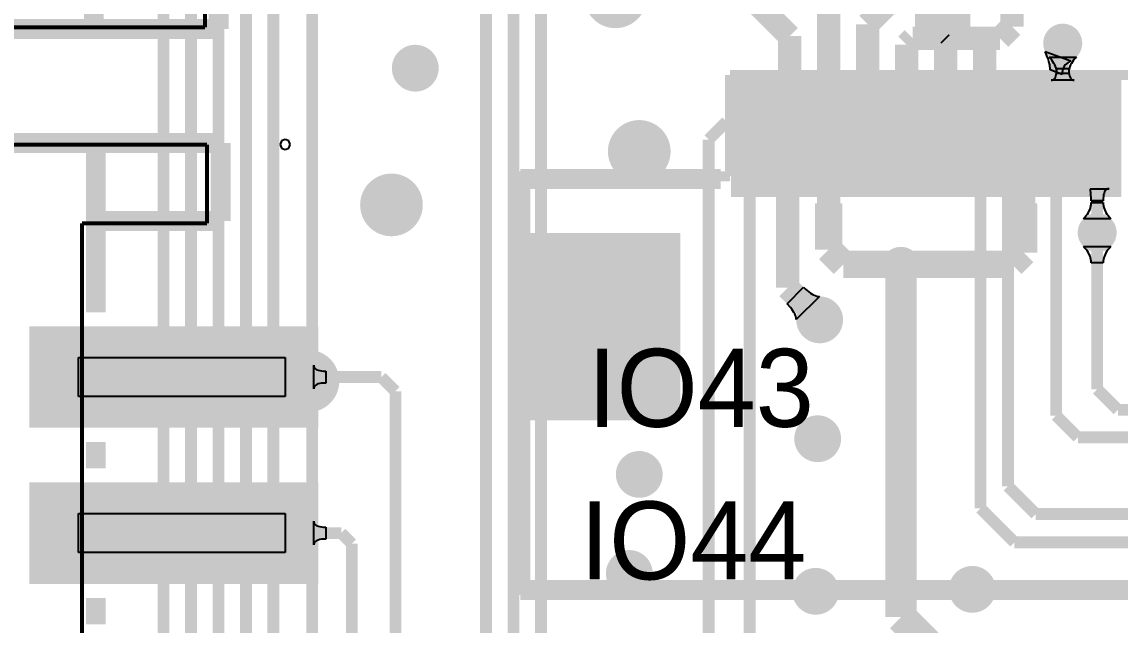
# Model space of a CAD drawing. Extents: x 53.3 to 135, y 28 to 125.4.
# Drawn here: x 81.88 to 95.95, y 66.83 to 74.56 of the extents above; entities that cross this region are included whole.
import ezdxf

# ---------------------------------------------------------------- set-up
doc = ezdxf.new("R2010")
doc.units = 0
doc.header["$MEASUREMENT"] = 0
for name, color, linetype in [('BOTTOMLAYER', 5, 'CONTINUOUS'), ('BOTTOMOVERLAY', 54, 'CONTINUOUS'), ('BOTTOMPASTE', 16, 'CONTINUOUS'), ('BOTTOMSOLDER', 6, 'CONTINUOUS'), ('MECHANICAL15', 56, 'CONTINUOUS'), ('MECHANICAL6', 56, 'CONTINUOUS'), ('MULTILAYER', 9, 'CONTINUOUS'), ('TOPLAYER', 1, 'CONTINUOUS'), ('TOPOVERLAY', 2, 'CONTINUOUS'), ('TOPPASTE', 8, 'CONTINUOUS'), ('TOPSOLDER', 216, 'CONTINUOUS')]:
    doc.layers.add(name, color=color, linetype=linetype)

msp = doc.modelspace()

# ---------------------------------------------------------------- linework, layer by layer
at = {"layer": 'BOTTOMLAYER'}
for p, q in [((95.058708, 74.087198), (95.039896, 74.106761)), ((95.039896, 74.106761), (95.389898, 74.106761)), ((95.075538, 74.067325), (95.058708, 74.087198)), ((95.090386, 74.047139), (95.075538, 74.067325)), ((95.103257, 74.026641), (95.090386, 74.047139)), ((95.114146, 74.005834), (95.103257, 74.026641)), ((95.326538, 74.026641), (95.315649, 74.005834)), ((95.339408, 74.047139), (95.326538, 74.026641)), ((95.354257, 74.067325), (95.339408, 74.047139)), ((95.371087, 74.087198), (95.354257, 74.067325)), ((95.389898, 74.106761), (95.371087, 74.087198)), ((95.123056, 73.984716), (95.114146, 74.005834)), ((95.129988, 73.963286), (95.123056, 73.984716)), ((95.127544, 73.865011), (95.13251, 73.884772)), ((95.134935, 73.941546), (95.129988, 73.963286)), ((95.13251, 73.884772), (95.136058, 73.907574)), ((95.137907, 73.919494), (95.134935, 73.941546)), ((95.136058, 73.907574), (95.138187, 73.933413)), ((95.138895, 73.897129), (95.137907, 73.919494)), ((95.138187, 73.933413), (95.138895, 73.962293)), ((95.138895, 73.962293), (95.290899, 73.962293)), ((95.290899, 73.897129), (95.138895, 73.897129)), ((95.290899, 73.962293), (95.291608, 73.933413)), ((95.291887, 73.919494), (95.290899, 73.897129)), ((95.291608, 73.933413), (95.293736, 73.907574)), ((95.294859, 73.941546), (95.291887, 73.919494)), ((95.293736, 73.907574), (95.297285, 73.884772)), ((95.299807, 73.963286), (95.294859, 73.941546)), ((95.297285, 73.884772), (95.30225, 73.865011)), ((95.306739, 73.984716), (95.299807, 73.963286)), ((95.315649, 74.005834), (95.306739, 73.984716)), ((95.067945, 73.810292), (95.081425, 73.811811)), ((95.361849, 73.810292), (95.067945, 73.810292)), ((95.081425, 73.811811), (95.093488, 73.816373)), ((95.093488, 73.816373), (95.10413, 73.823972)), ((95.10413, 73.823972), (95.113353, 73.834612)), ((95.113353, 73.834612), (95.121158, 73.848293)), ((95.121158, 73.848293), (95.127544, 73.865011)), ((95.30225, 73.865011), (95.308636, 73.848293)), ((95.308636, 73.848293), (95.316441, 73.834612)), ((95.316441, 73.834612), (95.325664, 73.823972)), ((95.325664, 73.823972), (95.336307, 73.816373)), ((95.336307, 73.816373), (95.348369, 73.811811)), ((95.348369, 73.811811), (95.361849, 73.810292)), ((95.567944, 72.416391), (95.808401, 72.419439)), ((95.570312, 72.414872), (95.567944, 72.416391)), ((95.572428, 72.41031), (95.570312, 72.414872)), ((95.580274, 72.293269), (95.572428, 72.41031)), ((95.73924, 72.343061), (95.73544, 72.319899)), ((95.744561, 72.363157), (95.73924, 72.343061)), ((95.751401, 72.380196), (95.744561, 72.363157)), ((95.75976, 72.394168), (95.751401, 72.380196)), ((95.769641, 72.40508), (95.75976, 72.394168)), ((95.78104, 72.412929), (95.769641, 72.40508)), ((95.793961, 72.417714), (95.78104, 72.412929)), ((95.808401, 72.419439), (95.793961, 72.417714)), ((95.57149, 72.178611), (95.576438, 72.200351)), ((95.576438, 72.200351), (95.57941, 72.222403)), ((95.57941, 72.222403), (95.580398, 72.244768)), ((95.580398, 72.264389), (95.580274, 72.293269)), ((95.732402, 72.264389), (95.580398, 72.264389)), ((95.580398, 72.244768), (95.732402, 72.244768)), ((95.733161, 72.293676), (95.732402, 72.264389)), ((95.732402, 72.244768), (95.73339, 72.222403)), ((95.73544, 72.319899), (95.733161, 72.293676)), ((95.73339, 72.222403), (95.736362, 72.200351)), ((95.736362, 72.200351), (95.74131, 72.178611)), ((95.481399, 72.035137), (95.50021, 72.0547)), ((95.50021, 72.0547), (95.51704, 72.074573)), ((95.51704, 72.074573), (95.531889, 72.094758)), ((95.531889, 72.094758), (95.544759, 72.115256)), ((95.544759, 72.115256), (95.555648, 72.136063)), ((95.555648, 72.136063), (95.564559, 72.157181)), ((95.564559, 72.157181), (95.57149, 72.178611)), ((95.74131, 72.178611), (95.748241, 72.157181)), ((95.748241, 72.157181), (95.757152, 72.136063)), ((95.757152, 72.136063), (95.768041, 72.115256)), ((95.768041, 72.115256), (95.780911, 72.094758)), ((95.780911, 72.094758), (95.79576, 72.074573)), ((95.79576, 72.074573), (95.81259, 72.0547)), ((95.81259, 72.0547), (95.831401, 72.035137)), ((95.831401, 72.035137), (95.481399, 72.035137)), ((91.683345, 70.943925), (91.895475, 71.156055)), ((91.895475, 71.156055), (91.918719, 71.13366)), ((91.918719, 71.13366), (91.963171, 71.095997)), ((91.963171, 71.095997), (91.98438, 71.080727)), ((91.98438, 71.080727), (92.004914, 71.067833)), ((92.004914, 71.067833), (92.024766, 71.057313)), ((92.024766, 71.057313), (92.043941, 71.049167)), ((91.725758, 70.898116), (91.683345, 70.943925)), ((92.0974, 71.038984), (91.800416, 70.742)), ((92.043941, 71.049167), (92.06244, 71.043399)), ((92.06244, 71.043399), (92.080258, 71.040003)), ((92.080258, 71.040003), (92.0974, 71.038984)), ((91.743403, 70.876229), (91.725758, 70.898116)), ((91.758673, 70.85502), (91.743403, 70.876229)), ((91.771567, 70.834486), (91.758673, 70.85502)), ((91.782087, 70.814634), (91.771567, 70.834486)), ((91.790233, 70.795459), (91.782087, 70.814634)), ((91.796001, 70.77696), (91.790233, 70.795459)), ((91.799397, 70.759142), (91.796001, 70.77696)), ((91.800416, 70.742), (91.799397, 70.759142))]:
    msp.add_line(p, q, dxfattribs=at)
for points, const_width in [([(83.693, 64.957998), (83.693, 85.4456)], 0.152001), ([(84.045001, 65.103799), (84.045001, 85.299799)], 0.152001), ([(84.397002, 65.2496), (84.397002, 85.153998)], 0.152001), ([(84.749002, 65.395401), (84.749002, 85.008197)], 0.152001), ([(85.101003, 65.541202), (85.101003, 84.862396)], 0.152001), ([(85.598, 65.5828), (85.598, 84.455)], 0.152001), ([(92.714877, 74.528477), (93.599, 75.4126)], 0.299999), ([(94.5642, 74.4982), (94.5642, 75.4634)], 0.299999), ([(91.008203, 75.082403), (91.714879, 74.375726)], 0.299999), ([(92.214878, 73.113341), (92.214878, 75.120322)], 0.299999), ([(92.714877, 73.113341), (92.714877, 74.528477)], 0.299999), ([(94.4118, 74.3458), (94.5642, 74.4982)], 0.299999), ([(91.714879, 73.113341), (91.714879, 74.375726)], 0.299999), ([(93.214876, 74.266476), (93.2942, 74.3458)], 0.299999), ([(93.2942, 74.3458), (93.7006, 74.3458)], 0.299999), ([(93.7006, 74.3458), (94.1324, 74.3458)], 0.299999), ([(93.714875, 73.113341), (93.714875, 74.331525)], 0.299999), ([(94.1324, 74.3458), (94.4118, 74.3458)], 0.299999), ([(93.214876, 73.113341), (93.214876, 74.266476)], 0.299999), ([(93.7006, 74.3458), (93.714875, 74.331525)], 0.152001), ([(94.1324, 74.3458), (94.214899, 74.263301)], 0.152001), ([(94.214899, 73.113341), (94.214899, 74.263301)], 0.299999), ([(95.214897, 73.113341), (95.214897, 74.285297)], 0.152001), ([(91.68988, 73.088343), (91.714879, 73.113341)], 0.299999), ([(91.68988, 71.14952), (91.68988, 73.088343)], 0.299999), ([(92.214878, 72.233013), (92.214878, 73.113341)], 0.299999), ([(94.714898, 72.233013), (94.714898, 73.113341)], 0.299999), ([(95.6564, 71.8566), (95.6564, 73.054845)], 0.152001), ([(92.214878, 71.640522), (92.214878, 72.233013)], 0.349999), ([(94.714898, 71.600898), (94.714898, 72.233013)], 0.349999), ([(92.214878, 71.640522), (92.4052, 71.4502)], 0.349999), ([(94.5642, 71.4502), (94.714898, 71.600898)], 0.349999), ([(92.4052, 71.4502), (94.5642, 71.4502)], 0.349999), ([(91.68988, 71.14952), (92.1004, 70.739)], 0.299999)]:
    msp.add_lwpolyline(points, dxfattribs=dict(at, const_width=const_width))
for points, const_width in [([(95.089899, 74.285297, 1), (95.339896, 74.285297, 1)], 0.249999), ([(86.7688, 73.9648, 1), (87.0688, 73.9648, 1)], 0.299999), ([(89.639, 72.898, 1), (89.939, 72.898, 1)], 0.299999), ([(86.464, 72.2122, 1), (86.764, 72.2122, 1)], 0.299999), ([(95.531402, 71.8566, 1), (95.781398, 71.8566, 1)], 0.249999), ([(89.3342, 71.3994, 1), (89.6342, 71.3994, 1)], 0.299999), ([(93.016802, 71.4248, 1), (93.266798, 71.4248, 1)], 0.249999), ([(91.9504, 70.739, 1), (92.2504, 70.739, 1)], 0.299999), ([(89.4612, 70.0532, 1), (89.7612, 70.0532, 1)], 0.299999), ([(91.925, 69.215, 1), (92.225, 69.215, 1)], 0.299999), ([(89.639, 68.7578, 1), (89.939, 68.7578, 1)], 0.299999), ([(89.512, 67.4878, 1), (89.812, 67.4878, 1)], 0.299999), ([(91.8996, 67.2592, 1), (92.1996, 67.2592, 1)], 0.299999), ([(93.9062, 67.2846, 1), (94.2062, 67.2846, 1)], 0.299999)]:
    msp.add_lwpolyline(points, format="xyb", close=True, dxfattribs=dict(at, const_width=const_width))
for points in [[(91.36488, 73.81334), (91.06488, 73.81334), (91.36488, 72.413343), (91.06488, 72.413343)], [(91.864878, 73.81334), (91.564879, 73.81334), (91.864878, 72.413343), (91.564879, 72.413343)], [(92.364877, 73.81334), (92.064878, 73.81334), (92.364877, 72.413343), (92.064878, 72.413343)], [(92.864876, 73.81334), (92.564877, 73.81334), (92.864876, 72.413343), (92.564877, 72.413343)], [(93.364875, 73.81334), (93.064876, 73.81334), (93.364875, 72.413343), (93.064876, 72.413343)], [(93.864874, 73.81334), (93.564875, 73.81334), (93.864874, 72.413343), (93.564875, 72.413343)], [(94.364899, 73.81334), (94.064899, 73.81334), (94.364899, 72.413343), (94.064899, 72.413343)], [(94.864898, 73.81334), (94.564898, 73.81334), (94.864898, 72.413343), (94.564898, 72.413343)], [(95.364897, 73.81334), (95.064898, 73.81334), (95.364897, 72.413343), (95.064898, 72.413343)], [(95.864896, 73.81334), (95.564896, 73.81334), (95.864896, 72.413343), (95.564896, 72.413343)], [(90.214958, 71.75058), (88.414962, 71.75058), (90.214958, 69.550585), (88.414962, 69.550585)]]:
    msp.add_solid(points, dxfattribs=at)
at = {"layer": 'BOTTOMOVERLAY'}
for points, const_width in [([(90.953118, 72.577041), (90.953118, 73.87704)], 0.127), ([(90.953118, 73.87704), (110.953128, 73.87704)], 0.127), ([(88.264949, 68.975453), (88.264949, 72.543365)], 0.254), ([(88.264949, 72.543365), (90.833854, 72.543365)], 0.254), ([(88.203115, 67.277036), (88.203115, 72.577041)], 0.127), ([(88.203115, 72.577041), (90.953118, 72.577041)], 0.127), ([(88.264949, 67.275608), (88.264949, 68.975453)], 0.254), ([(88.264949, 67.275608), (113.664924, 67.275608)], 0.254), ([(88.203115, 67.277036), (113.70313, 67.277036)], 0.127)]:
    msp.add_lwpolyline(points, dxfattribs=dict(at, const_width=const_width))
at = {"layer": 'BOTTOMPASTE'}
for points in [[(91.36488, 73.81334), (91.06488, 73.81334), (91.36488, 72.413343), (91.06488, 72.413343)], [(91.864878, 73.81334), (91.564879, 73.81334), (91.864878, 72.413343), (91.564879, 72.413343)], [(92.364877, 73.81334), (92.064878, 73.81334), (92.364877, 72.413343), (92.064878, 72.413343)], [(92.864876, 73.81334), (92.564877, 73.81334), (92.864876, 72.413343), (92.564877, 72.413343)], [(93.364875, 73.81334), (93.064876, 73.81334), (93.364875, 72.413343), (93.064876, 72.413343)], [(93.864874, 73.81334), (93.564875, 73.81334), (93.864874, 72.413343), (93.564875, 72.413343)], [(94.364899, 73.81334), (94.064899, 73.81334), (94.364899, 72.413343), (94.064899, 72.413343)], [(94.864898, 73.81334), (94.564898, 73.81334), (94.864898, 72.413343), (94.564898, 72.413343)], [(95.364897, 73.81334), (95.064898, 73.81334), (95.364897, 72.413343), (95.064898, 72.413343)], [(95.864896, 73.81334), (95.564896, 73.81334), (95.864896, 72.413343), (95.564896, 72.413343)], [(90.214958, 71.75058), (88.414962, 71.75058), (90.214958, 69.550585), (88.414962, 69.550585)]]:
    msp.add_solid(points, dxfattribs=at)
at = {"layer": 'BOTTOMSOLDER', "const_width": 0.401599}
for points in [[(89.2834, 74.8792, 1), (89.685, 74.8792, 1)], [(89.5882, 72.898, 1), (89.9898, 72.898, 1)], [(86.4132, 72.2122, 1), (86.8148, 72.2122, 1)]]:
    msp.add_lwpolyline(points, format="xyb", close=True, dxfattribs=at)
at = {"layer": 'BOTTOMSOLDER'}
for points in [[(91.466479, 73.91494), (90.96328, 73.91494), (91.466479, 72.311743), (90.96328, 72.311743)], [(91.966478, 73.91494), (91.463279, 73.91494), (91.966478, 72.311743), (91.463279, 72.311743)], [(92.466477, 73.91494), (91.963278, 73.91494), (92.466477, 72.311743), (91.963278, 72.311743)], [(92.966476, 73.91494), (92.463277, 73.91494), (92.966476, 72.311743), (92.463277, 72.311743)], [(93.466476, 73.91494), (92.963276, 73.91494), (93.466476, 72.311743), (92.963276, 72.311743)], [(93.966474, 73.91494), (93.463275, 73.91494), (93.966474, 72.311743), (93.463275, 72.311743)], [(94.466499, 73.91494), (93.963299, 73.91494), (94.466499, 72.311743), (93.963299, 72.311743)], [(94.966498, 73.91494), (94.463298, 73.91494), (94.966498, 72.311743), (94.463298, 72.311743)], [(95.466497, 73.91494), (94.963297, 73.91494), (95.466497, 72.311743), (94.963297, 72.311743)], [(95.966496, 73.91494), (95.463296, 73.91494), (95.966496, 72.311743), (95.463296, 72.311743)], [(90.316558, 71.85218), (88.313362, 71.85218), (90.316558, 69.448985), (88.313362, 69.448985)]]:
    msp.add_solid(points, dxfattribs=at)
at = {"layer": 'MECHANICAL15'}
for p, q in [((85.20588, 73.031624), (85.18686, 72.985706)), ((85.251798, 73.050644), (85.20588, 73.031624)), ((85.297716, 73.031624), (85.251798, 73.050644)), ((85.316736, 72.985706), (85.297716, 73.031624)), ((85.18686, 72.985706), (85.20588, 72.939788)), ((85.20588, 72.939788), (85.251798, 72.920769)), ((85.251798, 72.920769), (85.297716, 72.939788)), ((85.297716, 72.939788), (85.316736, 72.985706)), ((82.601816, 70.255206), (85.251798, 70.255206)), ((82.601816, 69.755182), (82.601816, 70.255206)), ((85.251798, 70.255206), (85.251798, 69.755182)), ((85.251798, 69.755182), (82.601816, 69.755182)), ((82.601816, 68.25521), (85.251798, 68.25521)), ((82.601816, 67.755186), (82.601816, 68.25521)), ((85.251798, 68.25521), (85.251798, 67.755186)), ((85.251798, 67.755186), (82.601816, 67.755186))]:
    msp.add_line(p, q, dxfattribs=at)
at = {"layer": 'MECHANICAL15', "const_width": 0.0508}
for points in [[(84.225282, 74.489132), (84.225282, 75.503532)], [(76.625729, 74.489132), (84.225282, 74.489132)], [(80.958715, 72.981363), (84.251444, 72.985706)], [(84.251444, 71.976488), (84.251444, 72.985706)], [(82.649568, 62.041532), (82.649568, 71.976488)], [(82.649568, 71.976488), (84.251444, 71.976488)]]:
    msp.add_lwpolyline(points, dxfattribs=at)
at = {"layer": 'MECHANICAL6'}
for points, const_width in [([(85.74532, 69.953988, 1), (85.345321, 69.953988, 1)], 0.399999), ([(85.245321, 69.953988, 1), (85.445321, 69.953988, 1)], 0.2), ([(85.64532, 69.953988, 1), (85.84532, 69.953988, 1)], 0.2)]:
    msp.add_lwpolyline(points, format="xyb", close=True, dxfattribs=dict(at, const_width=const_width))
at = {"layer": 'MULTILAYER'}
for points, const_width in [([(95.089899, 74.285297, 1), (95.339896, 74.285297, 1)], 0.249999), ([(86.7688, 73.9648, 1), (87.0688, 73.9648, 1)], 0.299999), ([(89.639, 72.898, 1), (89.939, 72.898, 1)], 0.299999), ([(86.464, 72.2122, 1), (86.764, 72.2122, 1)], 0.299999), ([(95.531402, 71.8566, 1), (95.781398, 71.8566, 1)], 0.249999), ([(89.3342, 71.3994, 1), (89.6342, 71.3994, 1)], 0.299999), ([(93.016802, 71.4248, 1), (93.266798, 71.4248, 1)], 0.249999), ([(91.9504, 70.739, 1), (92.2504, 70.739, 1)], 0.299999), ([(89.4612, 70.0532, 1), (89.7612, 70.0532, 1)], 0.299999), ([(91.925, 69.215, 1), (92.225, 69.215, 1)], 0.299999), ([(89.639, 68.7578, 1), (89.939, 68.7578, 1)], 0.299999), ([(89.512, 67.4878, 1), (89.812, 67.4878, 1)], 0.299999), ([(91.8996, 67.2592, 1), (92.1996, 67.2592, 1)], 0.299999), ([(93.9062, 67.2846, 1), (94.2062, 67.2846, 1)], 0.299999)]:
    msp.add_lwpolyline(points, format="xyb", close=True, dxfattribs=dict(at, const_width=const_width))
at = {"layer": 'TOPLAYER'}
for p, q in [((95.002116, 74.150075), (94.989853, 74.176418)), ((94.989853, 74.176418), (95.319253, 74.05812)), ((95.013089, 74.124414), (95.002116, 74.150075)), ((95.031161, 74.075133), (95.013089, 74.124414)), ((95.038263, 74.051513), (95.031161, 74.075133)), ((95.048588, 74.006314), (95.038263, 74.051513)), ((95.261699, 74.020807), (95.247028, 74.005608)), ((95.278626, 74.034625), (95.261699, 74.020807)), ((95.297813, 74.047063), (95.278626, 74.034625)), ((95.319253, 74.05812), (95.297813, 74.047063)), ((95.051817, 73.984736), (95.048588, 74.006314)), ((95.053752, 73.963837), (95.051817, 73.984736)), ((95.0544, 73.943621), (95.053752, 73.963837)), ((95.206398, 73.885443), (95.0544, 73.943621)), ((95.207529, 73.90892), (95.206398, 73.885443)), ((95.210914, 73.931018), (95.207529, 73.90892)), ((95.216556, 73.951734), (95.210914, 73.931018)), ((95.224455, 73.971071), (95.216556, 73.951734)), ((95.234613, 73.989029), (95.224455, 73.971071)), ((95.247028, 74.005608), (95.234613, 73.989029)), ((95.50021, 71.6585), (95.481399, 71.678063)), ((95.481399, 71.678063), (95.831401, 71.678063)), ((95.51704, 71.638627), (95.50021, 71.6585)), ((95.531889, 71.618442), (95.51704, 71.638627)), ((95.544759, 71.597944), (95.531889, 71.618442)), ((95.780911, 71.618442), (95.768041, 71.597944)), ((95.79576, 71.638627), (95.780911, 71.618442)), ((95.81259, 71.6585), (95.79576, 71.638627)), ((95.831401, 71.678063), (95.81259, 71.6585)), ((95.555648, 71.577136), (95.544759, 71.597944)), ((95.564559, 71.556019), (95.555648, 71.577136)), ((95.57149, 71.534589), (95.564559, 71.556019)), ((95.576438, 71.512849), (95.57149, 71.534589)), ((95.57941, 71.490797), (95.576438, 71.512849)), ((95.580398, 71.468432), (95.57941, 71.490797)), ((95.73339, 71.490797), (95.732402, 71.468432)), ((95.736362, 71.512849), (95.73339, 71.490797)), ((95.74131, 71.534589), (95.736362, 71.512849)), ((95.748241, 71.556019), (95.74131, 71.534589)), ((95.757152, 71.577136), (95.748241, 71.556019)), ((95.768041, 71.597944), (95.757152, 71.577136)), ((95.732402, 71.468432), (95.580398, 71.468432)), ((85.619107, 69.853193), (85.619107, 70.157195)), ((85.619107, 70.157195), (85.620657, 70.142755)), ((85.620657, 70.142755), (85.62531, 70.129834)), ((85.62531, 70.129834), (85.633062, 70.118435)), ((85.633062, 70.118435), (85.643916, 70.108554)), ((85.643916, 70.108554), (85.65787, 70.100195)), ((85.65787, 70.100195), (85.674924, 70.093355)), ((85.674924, 70.093355), (85.695081, 70.088034)), ((85.695081, 70.088034), (85.71834, 70.084234)), ((85.71834, 70.084234), (85.744698, 70.081955)), ((85.744698, 70.081955), (85.774157, 70.081196)), ((85.774157, 70.081196), (85.774157, 69.929192)), ((85.774157, 69.929192), (85.744698, 69.928433)), ((85.620657, 69.867633), (85.619107, 69.853193)), ((85.62531, 69.880554), (85.620657, 69.867633)), ((85.633062, 69.891953), (85.62531, 69.880554)), ((85.643916, 69.901834), (85.633062, 69.891953)), ((85.65787, 69.910193), (85.643916, 69.901834)), ((85.674924, 69.917033), (85.65787, 69.910193)), ((85.695081, 69.922354), (85.674924, 69.917033)), ((85.71834, 69.926154), (85.695081, 69.922354)), ((85.744698, 69.928433), (85.71834, 69.926154)), ((85.619107, 67.853197), (85.619107, 68.157199)), ((85.619107, 68.157199), (85.620657, 68.142759)), ((85.620657, 68.142759), (85.62531, 68.129838)), ((85.62531, 68.129838), (85.633062, 68.118439)), ((85.633062, 68.118439), (85.643916, 68.108558)), ((85.643916, 68.108558), (85.65787, 68.100199)), ((85.65787, 68.100199), (85.674924, 68.093359)), ((85.674924, 68.093359), (85.695081, 68.088038)), ((85.695081, 68.088038), (85.71834, 68.084238)), ((85.71834, 68.084238), (85.744698, 68.081959)), ((85.744698, 68.081959), (85.774157, 68.0812)), ((85.774157, 68.0812), (85.774157, 67.929196)), ((85.620657, 67.867637), (85.619107, 67.853197)), ((85.62531, 67.880558), (85.620657, 67.867637)), ((85.633062, 67.891957), (85.62531, 67.880558)), ((85.643916, 67.901838), (85.633062, 67.891957)), ((85.65787, 67.910197), (85.643916, 67.901838)), ((85.674924, 67.917037), (85.65787, 67.910197)), ((85.695081, 67.922358), (85.674924, 67.917037)), ((85.71834, 67.926158), (85.695081, 67.922358)), ((85.744698, 67.928437), (85.71834, 67.926158)), ((85.774157, 67.929196), (85.744698, 67.928437))]:
    msp.add_line(p, q, dxfattribs=at)
for points, const_width in [([(87.825801, 60.16088), (87.825801, 77.924805)], 0.152001), ([(88.177802, 60.015079), (88.177802, 77.779004)], 0.152001), ([(88.529803, 63.209797), (88.529803, 77.633203)], 0.152001), ([(95.130399, 74.200799), (95.214897, 74.285297)], 0.152001), ([(95.130399, 69.512401), (95.130399, 74.200799)], 0.152001), ([(90.678, 73.0504), (90.9066, 73.279)], 0.152001), ([(90.9066, 73.279), (94.2594, 73.279)], 0.152001), ([(94.2594, 73.279), (94.5134, 73.025)], 0.152001), ([(90.678, 66.421), (90.678, 73.0504)], 0.152001), ([(94.5134, 68.6054), (94.5134, 73.025)], 0.152001), ([(91.204001, 72.662001), (91.468999, 72.926999)], 0.152001), ([(91.468999, 72.926999), (93.798601, 72.926999)], 0.152001), ([(93.798601, 72.926999), (94.161399, 72.564201)], 0.152001), ([(91.204001, 65.804001), (91.204001, 72.662001)], 0.152001), ([(94.161399, 68.322401), (94.161399, 72.564201)], 0.152001), ([(95.6564, 69.85), (95.6564, 71.8566)], 0.152001), ([(93.1418, 66.929), (93.1418, 71.4248)], 0.399999), ([(83.825207, 70.005194), (86.484206, 70.005194)], 0.152001), ([(86.484206, 70.005194), (86.6648, 69.8246)], 0.152001), ([(86.6648, 66.421), (86.6648, 69.8246)], 0.152001), ([(95.6564, 69.85), (95.921403, 69.584997)], 0.152001), ([(95.921403, 69.584997), (100.522197, 69.584997)], 0.152001), ([(95.130399, 69.512401), (95.409804, 69.232996)], 0.152001), ([(95.409804, 69.232996), (100.830596, 69.232996)], 0.152001), ([(94.5134, 68.6054), (94.869, 68.2498)], 0.152001), ([(94.161399, 68.322401), (94.596199, 67.887601)], 0.152001), ([(94.869, 68.2498), (101.981, 68.2498)], 0.152001), ([(83.825207, 68.005198), (85.969602, 68.005198)], 0.152001), ([(85.969602, 68.005198), (86.106, 67.8688)], 0.152001), ([(94.596199, 67.887601), (102.279201, 67.887601)], 0.152001), ([(86.106, 65.913), (86.106, 67.8688)], 0.152001), ([(93.1418, 66.929), (93.6752, 66.3956)], 0.399999)]:
    msp.add_lwpolyline(points, dxfattribs=dict(at, const_width=const_width))
for points, const_width in [([(95.089899, 74.285297, 1), (95.339896, 74.285297, 1)], 0.249999), ([(86.7688, 73.9648, 1), (87.0688, 73.9648, 1)], 0.299999), ([(89.639, 72.898, 1), (89.939, 72.898, 1)], 0.299999), ([(86.464, 72.2122, 1), (86.764, 72.2122, 1)], 0.299999), ([(95.531402, 71.8566, 1), (95.781398, 71.8566, 1)], 0.249999), ([(89.3342, 71.3994, 1), (89.6342, 71.3994, 1)], 0.299999), ([(93.016802, 71.4248, 1), (93.266798, 71.4248, 1)], 0.249999), ([(91.9504, 70.739, 1), (92.2504, 70.739, 1)], 0.299999), ([(89.4612, 70.0532, 1), (89.7612, 70.0532, 1)], 0.299999), ([(91.925, 69.215, 1), (92.225, 69.215, 1)], 0.299999), ([(89.639, 68.7578, 1), (89.939, 68.7578, 1)], 0.299999), ([(89.512, 67.4878, 1), (89.812, 67.4878, 1)], 0.299999), ([(91.8996, 67.2592, 1), (92.1996, 67.2592, 1)], 0.299999), ([(93.9062, 67.2846, 1), (94.2062, 67.2846, 1)], 0.299999)]:
    msp.add_lwpolyline(points, format="xyb", close=True, dxfattribs=dict(at, const_width=const_width))
for points in [[(93.323489, 74.4982), (94.030797, 74.4982), (93.323489, 77.3938), (94.030797, 77.3938)], [(82.025211, 70.605193), (82.025211, 69.405195), (85.625203, 70.605193), (85.625203, 69.405195)], [(82.025211, 68.605197), (82.025211, 67.405199), (85.625203, 68.605197), (85.625203, 67.405199)]]:
    msp.add_solid(points, dxfattribs=at)
at = {"layer": 'TOPOVERLAY', "const_width": 0.254}
for points in [[(82.799809, 74.467212), (82.799809, 76.636067)], [(84.399806, 74.467212), (84.399806, 75.46721)], [(80.330954, 74.467212), (82.799809, 74.467212)], [(82.799809, 74.467212), (84.399806, 74.467212)], [(80.356354, 73.005188), (82.825209, 73.005188)], [(82.825209, 70.836333), (82.825209, 73.005188)], [(82.825209, 73.005188), (84.425206, 73.005188)], [(84.425206, 72.00519), (84.425206, 73.005188)], [(82.825209, 72.00519), (84.425206, 72.00519)], [(82.825209, 68.836337), (82.825209, 69.174055)], [(82.825209, 66.836341), (82.825209, 67.174059)]]:
    msp.add_lwpolyline(points, dxfattribs=at)
at = {"layer": 'TOPPASTE'}
for points in [[(82.025211, 70.605193), (82.025211, 69.405195), (85.625203, 70.605193), (85.625203, 69.405195)], [(82.025211, 68.605197), (82.025211, 67.405199), (85.625203, 68.605197), (85.625203, 67.405199)]]:
    msp.add_solid(points, dxfattribs=at)
at = {"layer": 'TOPSOLDER', "const_width": 0.401599}
for points in [[(89.2834, 74.8792, 1), (89.685, 74.8792, 1)], [(89.5882, 72.898, 1), (89.9898, 72.898, 1)], [(86.4132, 72.2122, 1), (86.8148, 72.2122, 1)]]:
    msp.add_lwpolyline(points, format="xyb", close=True, dxfattribs=at)
at = {"layer": 'TOPSOLDER'}
for points in [[(81.975198, 70.655205), (81.975198, 69.355183), (85.675216, 70.655205), (85.675216, 69.355183)], [(81.975198, 68.655209), (81.975198, 67.355187), (85.675216, 68.655209), (85.675216, 67.355187)]]:
    msp.add_solid(points, dxfattribs=at)

# ---------------------------------------------------------------- texts
at = {"layer": 'TOPOVERLAY'}
for s, p in [('IO43', (89.126825, 69.3674)), ('IO44', (89.031608, 67.4116))]:
    msp.add_text(s, height=1.000001, dxfattribs=at).set_placement(p)

doc.saveas('drawing.dxf')
